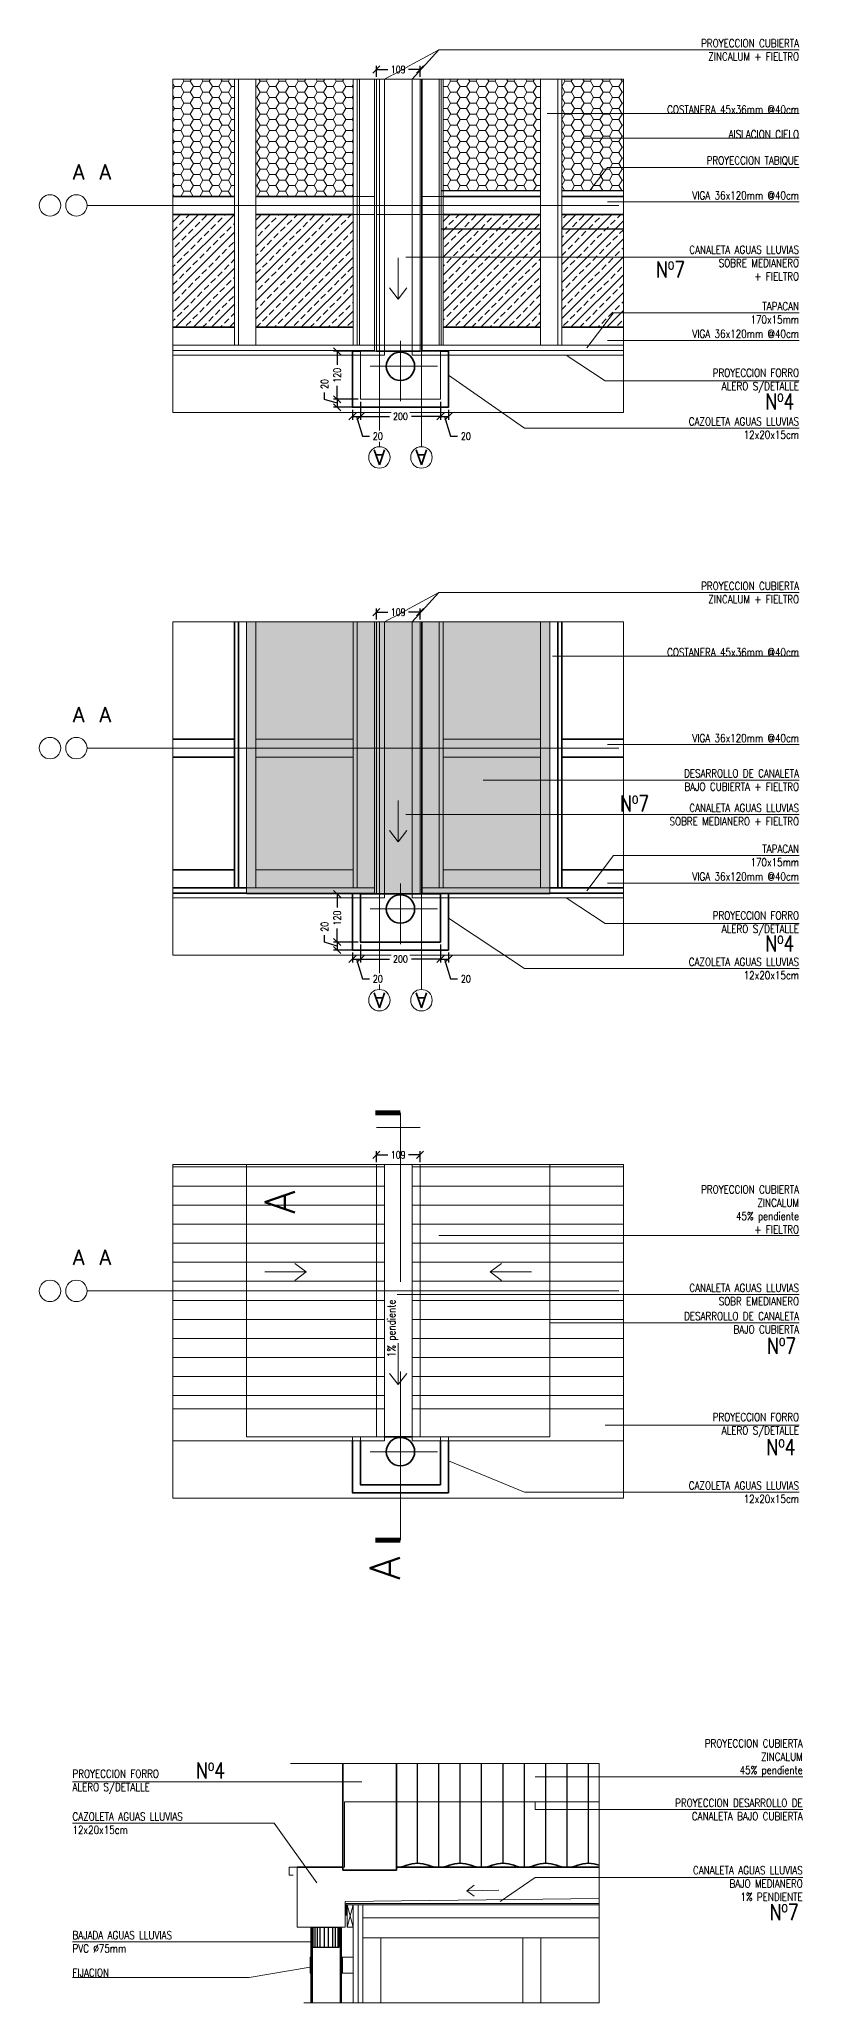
# Model space of a CAD drawing. Header units: metres. Extents: x -2 to 690, y -116 to 73.
# Drawn here: x 505.345 to 507.253, y -4.899 to 0.008 of the extents above; entities that cross this region are included whole.
import ezdxf
from ezdxf.enums import TextEntityAlignment as Align

# ---------------------------------------------------------------- set-up
doc = ezdxf.new("R2010")
doc.units = ezdxf.units.M
doc.header["$LTSCALE"] = 5
doc.header["$MEASUREMENT"] = 0
doc.linetypes.add('HIDDEN', pattern=[0.375, 0.25, -0.125])
doc.layers.get('0').update_dxf_attribs({"color": 30})
doc.layers.get('DEFPOINTS').update_dxf_attribs({"color": 210})
doc.layers.add('_AUX', color=210, linetype='Continuous', lineweight=18, plot=False)
for name, color, linetype, lineweight in [('A-ANNO-DIMS', 3, 'Continuous', 18), ('A-ANNO-SYMB', 3, 'Continuous', 18), ('A-ANNO-TEXT', 3, 'Continuous', 18), ('A-DETL-PATT', 8, 'Continuous', 18), ('A-ELEV-IDEN', 3, 'Continuous', 18), ('A-ELEV-MBE1', 7, 'Continuous', 35), ('A-ELEV-MBE2', 4, 'Continuous', 25), ('A-SECT-MCUT', 7, 'Continuous', 35)]:
    doc.layers.add(name, color=color, linetype=linetype, lineweight=lineweight)
doc.styles.add('E-ROMANS', font='romans.shx', dxfattribs={"width": 0.8})
doc.dimstyles.new('E-0010_TICK_18', dxfattribs={"dimscale": 0.001, "dimtxt": 18, "dimasz": 18, "dimexe": 9, "dimexo": 6, "dimgap": 9, "dimtad": 0, "dimdec": 0, "dimlfac": 1000, "dimzin": 0, "dimdsep": 46, "dimtxsty": 'E-ROMANS', "dimblk": 'OBLIQUE', "dimcen": 9, "dimclrd": 256, "dimclre": 256, "dimclrt": 256, "dimadec": 0, "dimazin": 0, "dimtfac": 1, "dimtdec": 0, "dimtmove": 1, "dimatfit": 3, "dimldrblk": 'OPEN90', "dimfxl": 1, "dimtfill": 1, "dimtolj": 1, "dimtzin": 0, "dimarcsym": 0})

# ---------------------------------------------------------------- blocks, each defined once
blk = doc.blocks.new('_Oblique')
at = {"color": 0, "linetype": 'ByBlock', "lineweight": -2}
blk.add_line((-0.5, -0.5), (0.5, 0.5), dxfattribs=at)
blk = doc.blocks.new('*D992')
at = {"layer": 'A-ANNO-DIMS', "lineweight": -2, "transparency": 16777216}
for p, q in [((506.1871, -0.0853), (506.1871, -0.0581)), ((506.1871, -0.0671), (506.2155, -0.0671)), ((506.2962, -0.0671), (506.2678, -0.0671)), ((506.2962, -0.0853), (506.2962, -0.0581))]:
    blk.add_line(p, q, dxfattribs=at)
at = {"layer": 'DEFPOINTS', "color": 0, "transparency": 16777216}
for p in [(506.1871, -0.0913), (506.2962, -0.0671), (506.2962, -0.0913)]:
    blk.add_point(p, dxfattribs=at)
at = {"layer": 'A-ANNO-DIMS', "lineweight": -2, "transparency": 16777216, "xscale": 0.018, "yscale": 0.018, "zscale": 0.018, "rotation": 180}
blk.add_blockref('_Oblique', (506.1871, -0.0671), dxfattribs=at)
at = {"layer": 'A-ANNO-DIMS', "lineweight": -2, "transparency": 16777216, "xscale": 0.018, "yscale": 0.018, "zscale": 0.018}
blk.add_blockref('_Oblique', (506.2962, -0.0671), dxfattribs=at)
at = {"layer": 'A-ANNO-DIMS', "transparency": 16777216, "insert": (506.2416, -0.0671), "char_height": 0.018, "attachment_point": 5, "style": 'E-ROMANS', "bg_fill": 3, "box_fill_scale": 1.25, "bg_fill_color": 256, "bg_fill_true_color": 13158600, "bg_fill_transparency": 0}
blk.add_mtext('\\A1;109', dxfattribs=at)
blk = doc.blocks.new('_Open90')
at = {"color": 0, "linetype": 'ByBlock', "lineweight": -2}
for p, q in [((0, 0), (-1, 0)), ((-0.5, 0.5), (0, 0)), ((0, 0), (-0.5, -0.5))]:
    blk.add_line(p, q, dxfattribs=at)
blk = doc.blocks.new('*D993')
at = {"layer": 'A-ANNO-DIMS', "lineweight": -2, "transparency": 16777216}
for p, q in [((506.1413, -0.7714), (506.0802, -0.7714)), ((506.0892, -0.7714), (506.0892, -0.8049)), ((506.0892, -0.8914), (506.0892, -0.8579)), ((506.1413, -0.8914), (506.0802, -0.8914))]:
    blk.add_line(p, q, dxfattribs=at)
at = {"layer": 'DEFPOINTS', "color": 0, "transparency": 16777216}
for p in [(506.1473, -0.7714), (506.0892, -0.8914), (506.1473, -0.8914)]:
    blk.add_point(p, dxfattribs=at)
at = {"layer": 'A-ANNO-DIMS', "lineweight": -2, "transparency": 16777216, "xscale": 0.018, "yscale": 0.018, "zscale": 0.018}
for p, rotation in [((506.0892, -0.7714), 90), ((506.0892, -0.8914), 270)]:
    blk.add_blockref('_Oblique', p, dxfattribs=dict(at, rotation=rotation))
at = {"layer": 'A-ANNO-DIMS', "transparency": 16777216, "insert": (506.0892, -0.8314), "char_height": 0.018, "attachment_point": 5, "rotation": 90, "style": 'E-ROMANS', "bg_fill": 3, "box_fill_scale": 1.25, "bg_fill_color": 256, "bg_fill_true_color": 13158600, "bg_fill_transparency": 0}
blk.add_mtext('\\A1;120', dxfattribs=at)
blk = doc.blocks.new('*D994')
at = {"layer": 'A-ANNO-DIMS', "lineweight": -2, "transparency": 16777216}
for p, q in [((506.0577, -0.892), (506.0577, -0.874)), ((506.0892, -0.9014), (506.0577, -0.892)), ((506.1413, -0.8914), (506.0802, -0.8914)), ((506.1413, -0.9114), (506.0802, -0.9114)), ((506.0892, -0.8914), (506.0892, -0.9114))]:
    blk.add_line(p, q, dxfattribs=at)
at = {"layer": 'DEFPOINTS', "color": 0, "transparency": 16777216}
for p in [(506.0892, -0.9114), (506.1473, -0.8914), (506.1473, -0.9114)]:
    blk.add_point(p, dxfattribs=at)
at = {"layer": 'A-ANNO-DIMS', "lineweight": -2, "transparency": 16777216, "xscale": 0.018, "yscale": 0.018, "zscale": 0.018, "rotation": 270}
blk.add_blockref('_Oblique', (506.0892, -0.9114), dxfattribs=at)
at = {"layer": 'A-ANNO-DIMS', "transparency": 16777216, "insert": (506.0577, -0.8533), "char_height": 0.018, "attachment_point": 5, "rotation": 90, "style": 'E-ROMANS', "bg_fill": 3, "box_fill_scale": 1.25, "bg_fill_color": 256, "bg_fill_true_color": 13158600, "bg_fill_transparency": 0}
blk.add_mtext('\\A1;20', dxfattribs=at)
at = {"layer": 'A-ANNO-DIMS', "lineweight": -2, "transparency": 16777216, "xscale": 0.018, "yscale": 0.018, "zscale": 0.018, "rotation": 90}
blk.add_blockref('_Oblique', (506.0892, -0.8914), dxfattribs=at)
blk = doc.blocks.new('*D995')
at = {"layer": 'A-ANNO-DIMS', "lineweight": -2, "transparency": 16777216}
for p, q in [((506.1273, -0.9174), (506.1273, -0.943)), ((506.1473, -0.8974), (506.1473, -0.943)), ((506.1273, -0.934), (506.1473, -0.934)), ((506.1373, -0.934), (506.1521, -0.9835)), ((506.1521, -0.9835), (506.1701, -0.9835))]:
    blk.add_line(p, q, dxfattribs=at)
at = {"layer": 'DEFPOINTS', "color": 0, "transparency": 16777216}
for p in [(506.1273, -0.9114), (506.1473, -0.8914), (506.1473, -0.934)]:
    blk.add_point(p, dxfattribs=at)
at = {"layer": 'A-ANNO-DIMS', "lineweight": -2, "transparency": 16777216, "xscale": 0.018, "yscale": 0.018, "zscale": 0.018, "rotation": 180}
blk.add_blockref('_Oblique', (506.1273, -0.934), dxfattribs=at)
at = {"layer": 'A-ANNO-DIMS', "lineweight": -2, "transparency": 16777216, "xscale": 0.018, "yscale": 0.018, "zscale": 0.018}
blk.add_blockref('_Oblique', (506.1473, -0.934), dxfattribs=at)
at = {"layer": 'A-ANNO-DIMS', "transparency": 16777216, "insert": (506.1908, -0.9835), "char_height": 0.018, "attachment_point": 5, "style": 'E-ROMANS', "bg_fill": 3, "box_fill_scale": 1.25, "bg_fill_color": 256, "bg_fill_true_color": 13158600, "bg_fill_transparency": 0}
blk.add_mtext('\\A1;20', dxfattribs=at)
blk = doc.blocks.new('*D996')
at = {"layer": 'A-ANNO-DIMS', "lineweight": -2, "transparency": 16777216}
for p, q in [((506.1473, -0.8974), (506.1473, -0.943)), ((506.3473, -0.8974), (506.3473, -0.943)), ((506.1473, -0.934), (506.2197, -0.934)), ((506.3473, -0.934), (506.2748, -0.934))]:
    blk.add_line(p, q, dxfattribs=at)
at = {"layer": 'DEFPOINTS', "color": 0, "transparency": 16777216}
for p in [(506.1473, -0.8914), (506.3473, -0.8914), (506.3473, -0.934)]:
    blk.add_point(p, dxfattribs=at)
at = {"layer": 'A-ANNO-DIMS', "lineweight": -2, "transparency": 16777216, "xscale": 0.018, "yscale": 0.018, "zscale": 0.018, "rotation": 180}
blk.add_blockref('_Oblique', (506.1473, -0.934), dxfattribs=at)
at = {"layer": 'A-ANNO-DIMS', "lineweight": -2, "transparency": 16777216, "xscale": 0.018, "yscale": 0.018, "zscale": 0.018}
blk.add_blockref('_Oblique', (506.3473, -0.934), dxfattribs=at)
at = {"layer": 'A-ANNO-DIMS', "transparency": 16777216, "insert": (506.2473, -0.934), "char_height": 0.018, "attachment_point": 5, "style": 'E-ROMANS', "bg_fill": 3, "box_fill_scale": 1.25, "bg_fill_color": 256, "bg_fill_true_color": 13158600, "bg_fill_transparency": 0}
blk.add_mtext('\\A1;200', dxfattribs=at)
blk = doc.blocks.new('*D997')
at = {"layer": 'A-ANNO-DIMS', "lineweight": -2, "transparency": 16777216}
for p, q in [((506.3473, -0.8974), (506.3473, -0.943)), ((506.3673, -0.9174), (506.3673, -0.943)), ((506.3473, -0.934), (506.3673, -0.934)), ((506.3573, -0.934), (506.3721, -0.9835)), ((506.3721, -0.9835), (506.3901, -0.9835))]:
    blk.add_line(p, q, dxfattribs=at)
at = {"layer": 'DEFPOINTS', "color": 0, "transparency": 16777216}
for p in [(506.3473, -0.8914), (506.3673, -0.9114), (506.3673, -0.934)]:
    blk.add_point(p, dxfattribs=at)
at = {"layer": 'A-ANNO-DIMS', "lineweight": -2, "transparency": 16777216, "xscale": 0.018, "yscale": 0.018, "zscale": 0.018, "rotation": 180}
blk.add_blockref('_Oblique', (506.3473, -0.934), dxfattribs=at)
at = {"layer": 'A-ANNO-DIMS', "lineweight": -2, "transparency": 16777216, "xscale": 0.018, "yscale": 0.018, "zscale": 0.018}
blk.add_blockref('_Oblique', (506.3673, -0.934), dxfattribs=at)
at = {"layer": 'A-ANNO-DIMS', "transparency": 16777216, "insert": (506.4108, -0.9835), "char_height": 0.018, "attachment_point": 5, "style": 'E-ROMANS', "bg_fill": 3, "box_fill_scale": 1.25, "bg_fill_color": 256, "bg_fill_true_color": 13158600, "bg_fill_transparency": 0}
blk.add_mtext('\\A1;20', dxfattribs=at)
blk = doc.blocks.new('*D998')
at = {"layer": 'A-ANNO-DIMS', "lineweight": -2, "transparency": 16777216}
for p, q in [((506.1871, -1.4416), (506.1871, -1.4144)), ((506.2962, -1.4416), (506.2962, -1.4144)), ((506.1871, -1.4234), (506.2155, -1.4234)), ((506.2962, -1.4234), (506.2678, -1.4234))]:
    blk.add_line(p, q, dxfattribs=at)
at = {"layer": 'DEFPOINTS', "color": 0, "transparency": 16777216}
for p in [(506.1871, -1.4476), (506.2962, -1.4234), (506.2962, -1.4476)]:
    blk.add_point(p, dxfattribs=at)
at = {"layer": 'A-ANNO-DIMS', "lineweight": -2, "transparency": 16777216, "xscale": 0.018, "yscale": 0.018, "zscale": 0.018, "rotation": 180}
blk.add_blockref('_Oblique', (506.1871, -1.4234), dxfattribs=at)
at = {"layer": 'A-ANNO-DIMS', "lineweight": -2, "transparency": 16777216, "xscale": 0.018, "yscale": 0.018, "zscale": 0.018}
blk.add_blockref('_Oblique', (506.2962, -1.4234), dxfattribs=at)
at = {"layer": 'A-ANNO-DIMS', "transparency": 16777216, "insert": (506.2416, -1.4234), "char_height": 0.018, "attachment_point": 5, "style": 'E-ROMANS', "bg_fill": 3, "box_fill_scale": 1.25, "bg_fill_color": 256, "bg_fill_true_color": 13158600, "bg_fill_transparency": 0}
blk.add_mtext('\\A1;109', dxfattribs=at)
blk = doc.blocks.new('*D999')
at = {"layer": 'A-ANNO-DIMS', "lineweight": -2, "transparency": 16777216}
for p, q in [((506.1413, -2.1277), (506.0802, -2.1277)), ((506.0892, -2.1277), (506.0892, -2.1612)), ((506.1413, -2.2477), (506.0802, -2.2477)), ((506.0892, -2.2477), (506.0892, -2.2142))]:
    blk.add_line(p, q, dxfattribs=at)
at = {"layer": 'DEFPOINTS', "color": 0, "transparency": 16777216}
for p in [(506.1473, -2.1277), (506.0892, -2.2477), (506.1473, -2.2477)]:
    blk.add_point(p, dxfattribs=at)
at = {"layer": 'A-ANNO-DIMS', "lineweight": -2, "transparency": 16777216, "xscale": 0.018, "yscale": 0.018, "zscale": 0.018}
for p, rotation in [((506.0892, -2.1277), 90), ((506.0892, -2.2477), 270)]:
    blk.add_blockref('_Oblique', p, dxfattribs=dict(at, rotation=rotation))
at = {"layer": 'A-ANNO-DIMS', "transparency": 16777216, "insert": (506.0892, -2.1877), "char_height": 0.018, "attachment_point": 5, "rotation": 90, "style": 'E-ROMANS', "bg_fill": 3, "box_fill_scale": 1.25, "bg_fill_color": 256, "bg_fill_true_color": 13158600, "bg_fill_transparency": 0}
blk.add_mtext('\\A1;120', dxfattribs=at)
blk = doc.blocks.new('*D1000')
at = {"layer": 'A-ANNO-DIMS', "lineweight": -2, "transparency": 16777216}
for p, q in [((506.0577, -2.2482), (506.0577, -2.2302)), ((506.0892, -2.2577), (506.0577, -2.2482)), ((506.1413, -2.2477), (506.0802, -2.2477)), ((506.0892, -2.2477), (506.0892, -2.2677)), ((506.1413, -2.2677), (506.0802, -2.2677))]:
    blk.add_line(p, q, dxfattribs=at)
at = {"layer": 'DEFPOINTS', "color": 0, "transparency": 16777216}
for p in [(506.1473, -2.2477), (506.0892, -2.2677), (506.1473, -2.2677)]:
    blk.add_point(p, dxfattribs=at)
at = {"layer": 'A-ANNO-DIMS', "lineweight": -2, "transparency": 16777216, "xscale": 0.018, "yscale": 0.018, "zscale": 0.018, "rotation": 270}
blk.add_blockref('_Oblique', (506.0892, -2.2677), dxfattribs=at)
at = {"layer": 'A-ANNO-DIMS', "transparency": 16777216, "insert": (506.0577, -2.2096), "char_height": 0.018, "attachment_point": 5, "rotation": 90, "style": 'E-ROMANS', "bg_fill": 3, "box_fill_scale": 1.25, "bg_fill_color": 256, "bg_fill_true_color": 13158600, "bg_fill_transparency": 0}
blk.add_mtext('\\A1;20', dxfattribs=at)
at = {"layer": 'A-ANNO-DIMS', "lineweight": -2, "transparency": 16777216, "xscale": 0.018, "yscale": 0.018, "zscale": 0.018, "rotation": 90}
blk.add_blockref('_Oblique', (506.0892, -2.2477), dxfattribs=at)
blk = doc.blocks.new('*D1001')
at = {"layer": 'A-ANNO-DIMS', "lineweight": -2, "transparency": 16777216}
for p, q in [((506.1473, -2.2537), (506.1473, -2.2993)), ((506.1273, -2.2737), (506.1273, -2.2993)), ((506.1273, -2.2903), (506.1473, -2.2903)), ((506.1373, -2.2903), (506.1521, -2.3398)), ((506.1521, -2.3398), (506.1701, -2.3398))]:
    blk.add_line(p, q, dxfattribs=at)
at = {"layer": 'DEFPOINTS', "color": 0, "transparency": 16777216}
for p in [(506.1473, -2.2477), (506.1273, -2.2677), (506.1473, -2.2903)]:
    blk.add_point(p, dxfattribs=at)
at = {"layer": 'A-ANNO-DIMS', "lineweight": -2, "transparency": 16777216, "xscale": 0.018, "yscale": 0.018, "zscale": 0.018, "rotation": 180}
blk.add_blockref('_Oblique', (506.1273, -2.2903), dxfattribs=at)
at = {"layer": 'A-ANNO-DIMS', "lineweight": -2, "transparency": 16777216, "xscale": 0.018, "yscale": 0.018, "zscale": 0.018}
blk.add_blockref('_Oblique', (506.1473, -2.2903), dxfattribs=at)
at = {"layer": 'A-ANNO-DIMS', "transparency": 16777216, "insert": (506.1908, -2.3398), "char_height": 0.018, "attachment_point": 5, "style": 'E-ROMANS', "bg_fill": 3, "box_fill_scale": 1.25, "bg_fill_color": 256, "bg_fill_true_color": 13158600, "bg_fill_transparency": 0}
blk.add_mtext('\\A1;20', dxfattribs=at)
blk = doc.blocks.new('*D1002')
at = {"layer": 'A-ANNO-DIMS', "lineweight": -2, "transparency": 16777216}
for p, q in [((506.1473, -2.2537), (506.1473, -2.2993)), ((506.3473, -2.2537), (506.3473, -2.2993)), ((506.1473, -2.2903), (506.2197, -2.2903)), ((506.3473, -2.2903), (506.2748, -2.2903))]:
    blk.add_line(p, q, dxfattribs=at)
at = {"layer": 'DEFPOINTS', "color": 0, "transparency": 16777216}
for p in [(506.1473, -2.2477), (506.3473, -2.2477), (506.3473, -2.2903)]:
    blk.add_point(p, dxfattribs=at)
at = {"layer": 'A-ANNO-DIMS', "lineweight": -2, "transparency": 16777216, "xscale": 0.018, "yscale": 0.018, "zscale": 0.018, "rotation": 180}
blk.add_blockref('_Oblique', (506.1473, -2.2903), dxfattribs=at)
at = {"layer": 'A-ANNO-DIMS', "lineweight": -2, "transparency": 16777216, "xscale": 0.018, "yscale": 0.018, "zscale": 0.018}
blk.add_blockref('_Oblique', (506.3473, -2.2903), dxfattribs=at)
at = {"layer": 'A-ANNO-DIMS', "transparency": 16777216, "insert": (506.2473, -2.2903), "char_height": 0.018, "attachment_point": 5, "style": 'E-ROMANS', "bg_fill": 3, "box_fill_scale": 1.25, "bg_fill_color": 256, "bg_fill_true_color": 13158600, "bg_fill_transparency": 0}
blk.add_mtext('\\A1;200', dxfattribs=at)
blk = doc.blocks.new('*D1003')
at = {"layer": 'A-ANNO-DIMS', "lineweight": -2, "transparency": 16777216}
for p, q in [((506.3473, -2.2537), (506.3473, -2.2993)), ((506.3473, -2.2903), (506.3673, -2.2903)), ((506.3573, -2.2903), (506.3721, -2.3398)), ((506.3673, -2.2737), (506.3673, -2.2993)), ((506.3721, -2.3398), (506.3901, -2.3398))]:
    blk.add_line(p, q, dxfattribs=at)
at = {"layer": 'DEFPOINTS', "color": 0, "transparency": 16777216}
for p in [(506.3473, -2.2477), (506.3673, -2.2677), (506.3673, -2.2903)]:
    blk.add_point(p, dxfattribs=at)
at = {"layer": 'A-ANNO-DIMS', "lineweight": -2, "transparency": 16777216, "xscale": 0.018, "yscale": 0.018, "zscale": 0.018, "rotation": 180}
blk.add_blockref('_Oblique', (506.3473, -2.2903), dxfattribs=at)
at = {"layer": 'A-ANNO-DIMS', "lineweight": -2, "transparency": 16777216, "xscale": 0.018, "yscale": 0.018, "zscale": 0.018}
blk.add_blockref('_Oblique', (506.3673, -2.2903), dxfattribs=at)
at = {"layer": 'A-ANNO-DIMS', "transparency": 16777216, "insert": (506.4108, -2.3398), "char_height": 0.018, "attachment_point": 5, "style": 'E-ROMANS', "bg_fill": 3, "box_fill_scale": 1.25, "bg_fill_color": 256, "bg_fill_true_color": 13158600, "bg_fill_transparency": 0}
blk.add_mtext('\\A1;20', dxfattribs=at)
blk = doc.blocks.new('*D1004')
at = {"layer": 'A-ANNO-DIMS', "lineweight": -2, "transparency": 16777216}
for p, q in [((506.1871, -2.7979), (506.1871, -2.7706)), ((506.1871, -2.7796), (506.2155, -2.7796)), ((506.2962, -2.7796), (506.2678, -2.7796)), ((506.2962, -2.7979), (506.2962, -2.7706))]:
    blk.add_line(p, q, dxfattribs=at)
at = {"layer": 'DEFPOINTS', "color": 0, "transparency": 16777216}
for p in [(506.2962, -2.7796), (506.1871, -2.8039), (506.2962, -2.8039)]:
    blk.add_point(p, dxfattribs=at)
at = {"layer": 'A-ANNO-DIMS', "lineweight": -2, "transparency": 16777216, "xscale": 0.018, "yscale": 0.018, "zscale": 0.018, "rotation": 180}
blk.add_blockref('_Oblique', (506.1871, -2.7796), dxfattribs=at)
at = {"layer": 'A-ANNO-DIMS', "lineweight": -2, "transparency": 16777216, "xscale": 0.018, "yscale": 0.018, "zscale": 0.018}
blk.add_blockref('_Oblique', (506.2962, -2.7796), dxfattribs=at)
at = {"layer": 'A-ANNO-DIMS', "transparency": 16777216, "insert": (506.2416, -2.7796), "char_height": 0.018, "attachment_point": 5, "style": 'E-ROMANS', "bg_fill": 3, "box_fill_scale": 1.25, "bg_fill_color": 256, "bg_fill_true_color": 13158600, "bg_fill_transparency": 0}
blk.add_mtext('\\A1;109', dxfattribs=at)

msp = doc.modelspace()

# ---------------------------------------------------------------- hatches: boundary and pattern name
at = {"layer": 'A-DETL-PATT'}
h = msp.add_hatch(dxfattribs=at)
h.set_pattern_fill('HONEY', color=256, scale=0.005, style=0)
h.set_pattern_definition([(0, (0, 0), (0.0238125, 0.01374815), [0.015875, -0.03175]), (120, (0, 0), (-0.02381249716, 0.01374815493), [0.015875, -0.03175]), (60, (0, 0), (2.84e-09, 0.02749630493), [-0.03175, 0.015875])])
h.paths.add_polyline_path([(506.1293, -0.0913), (505.8858, -0.0913), (505.8858, -0.3844), (506.1293, -0.3844)])
h.paths.add_polyline_path([(505.8329, -0.0913), (505.6788, -0.0913), (505.6788, -0.3844), (505.8329, -0.3844)])
h.paths.add_polyline_path([(506.5975, -0.0913), (506.354, -0.0913), (506.354, -0.3694), (506.5975, -0.3694)])
h.paths.add_polyline_path([(506.8045, -0.1773), (506.6504, -0.1773), (506.6504, -0.3694), (506.7205, -0.3694), (506.7646, -0.3117), (506.8045, -0.3117)])
h.paths.add_polyline_path([(506.8045, -0.0913), (506.6504, -0.0913), (506.6504, -0.1773), (506.8045, -0.1773)])
h.paths.add_polyline_path([(506.8045, -0.3117), (506.7646, -0.3117), (506.7205, -0.3694), (506.8045, -0.3694)])
h = msp.add_hatch(dxfattribs=at)
h.set_pattern_fill('BRASS', color=256, scale=0.005, angle=45, style=0)
h.set_pattern_definition([(45, (0, 0), (-0.0224506403, 0.0224506403), []), (45, (-0.011225, 0.011225), (-0.0224506403, 0.0224506403), [0.015875, -0.0079375])])
h.paths.add_polyline_path([(505.8329, -0.4294), (505.6788, -0.4294), (505.6788, -0.7114), (505.8329, -0.7114)])
h.paths.add_polyline_path([(506.1293, -0.4294), (505.8858, -0.4294), (505.8858, -0.7114), (506.1293, -0.7114)])
h.paths.add_polyline_path([(506.5975, -0.4654), (506.354, -0.4654), (506.354, -0.5361), (506.5975, -0.5361)])
h.paths.add_polyline_path([(506.5975, -0.5361), (506.354, -0.5361), (506.354, -0.7114), (506.5975, -0.7114)])
h.paths.add_polyline_path([(506.8045, -0.4294), (506.6504, -0.4294), (506.6504, -0.4654), (506.8045, -0.4654)])
h.paths.add_polyline_path([(506.5975, -0.4294), (506.354, -0.4294), (506.354, -0.4654), (506.5975, -0.4654)])
h.paths.add_polyline_path([(506.8045, -0.4654), (506.6504, -0.4654), (506.6504, -0.5361), (506.8045, -0.5361)])
h.paths.add_polyline_path([(506.8045, -0.5361), (506.6504, -0.5361), (506.6504, -0.7114), (506.7524, -0.7114), (506.7797, -0.6755), (506.8045, -0.6755)])
h.paths.add_polyline_path([(506.8045, -0.6755), (506.7797, -0.6755), (506.7524, -0.7114), (506.8045, -0.7114)])
h = msp.add_hatch(color=256, dxfattribs=at)
h.paths.add_polyline_path([(506.6206, -1.4476), (506.2962, -1.4476), (506.2962, -1.8923), (506.6206, -1.8923)])
h.paths.add_polyline_path([(506.6206, -1.8923), (506.2962, -1.8923), (506.2962, -2.1277), (506.3473, -2.1277), (506.6206, -2.1277)])
h.paths.add_polyline_path([(506.1871, -1.4476), (505.8627, -1.4476), (505.8627, -2.1277), (506.1473, -2.1277), (506.1871, -2.1277)])
msp.add_hatch(color=256, dxfattribs=at).paths.add_polyline_path([(506.2962, -1.4476), (506.1871, -1.4476), (506.1871, -2.1277), (506.2962, -2.1277)])
h = msp.add_hatch(dxfattribs=at)
h.set_pattern_fill('LINE', color=256, scale=0.015, style=0)
h.set_pattern_definition([(0, (0, 0), (0, 0.047625), [])])
h.paths.add_polyline_path([(506.2071, -2.8039), (505.6788, -2.8039), (505.6788, -3.414), (506.2071, -3.414)])

# ---------------------------------------------------------------- linework, layer by layer
at = {"layer": '_AUX'}
for points in [[(505.6788, -0.0913), (506.8045, -0.0913), (506.8045, -0.9247), (505.6788, -0.9247)], [(505.6788, -1.4476), (506.8045, -1.4476), (506.8045, -2.2809), (505.6788, -2.2809)], [(505.6788, -2.8039), (506.8045, -2.8039), (506.8045, -3.6372), (505.6788, -3.6372)]]:
    msp.add_lwpolyline(points, close=True, dxfattribs=at)
for points in [[(506.2473, -0.7452), (506.2473, -0.8964)], [(506.3399, -0.8089), (506.1714, -0.8089)], [(506.2473, -2.1015), (506.2473, -2.2527)], [(506.3399, -2.1652), (506.1714, -2.1652)], [(506.1871, -2.7116), (506.2962, -2.7116)], [(506.2473, -3.4578), (506.2473, -3.609)], [(506.3399, -3.5215), (506.1714, -3.5215)]]:
    msp.add_lwpolyline(points, dxfattribs=at)
at = {"layer": 'A-ANNO-DIMS'}
for points in [[(506.1871, -0.4294), (506.2962, -0.4294)], [(506.1293, -4.785), (506.0993, -4.785)], [(506.1293, -4.825), (506.0993, -4.825)]]:
    msp.add_lwpolyline(points, dxfattribs=at)
at = {"layer": 'A-ANNO-SYMB'}
for p, q in [((505.8329, -0.0913), (505.8329, -0.7564)), ((505.8429, -0.0913), (505.8429, -0.7564)), ((505.8858, -0.0913), (505.8858, -0.7564)), ((506.1293, -0.0913), (506.1293, -0.7564)), ((506.1393, -0.0913), (506.1393, -0.7564)), ((506.1821, -0.0913), (506.1821, -0.7564)), ((506.3012, -0.0913), (506.3012, -0.7564)), ((506.344, -0.0913), (506.344, -0.7564)), ((506.354, -0.0913), (506.354, -0.7564)), ((506.5975, -0.0913), (506.5975, -0.7564)), ((506.6404, -0.0913), (506.6404, -0.7564)), ((506.6504, -0.0913), (506.6504, -0.7564)), ((505.8627, -2.1277), (505.8627, -1.4476)), ((506.6206, -2.1277), (506.6206, -1.4476)), ((506.6206, -2.1277), (506.6206, -1.4476)), ((506.6206, -2.1277), (506.3473, -2.1277)), ((506.2071, -3.494), (506.2071, -2.8039)), ((506.2762, -3.494), (506.2762, -2.8039)), ((506.2473, -3.3208), (506.2473, -3.7429)), ((506.1093, -4.6455), (506.744, -4.6384)), ((506.1533, -4.6537), (506.744, -4.6537)), ((506.1533, -4.6867), (506.744, -4.6867)), ((506.1533, -4.7367), (506.744, -4.7367))]:
    msp.add_line(p, q, dxfattribs=at)
at = {"layer": 'A-ANNO-SYMB', "ltscale": 10}
for p, q in [((506.1947, -1.01), (506.1947, -0.0913)), ((506.2998, -0.0913), (506.2998, -1.01)), ((506.7928, -0.4069), (505.4642, -0.4069)), ((506.1947, -2.3663), (506.1947, -1.4476)), ((506.2998, -1.4476), (506.2998, -2.3663)), ((506.7928, -1.7632), (505.4642, -1.7632)), ((506.7928, -3.1195), (505.4642, -3.1195))]:
    msp.add_line(p, q, dxfattribs=at)
at = {"layer": 'A-ANNO-SYMB', "linetype": 'HIDDEN', "ltscale": 10}
for p, q in [((506.2416, -0.5379), (506.2416, -0.641)), ((506.2416, -0.641), (506.2203, -0.6131)), ((506.2416, -0.641), (506.263, -0.6131)), ((506.2416, -1.8942), (506.2416, -1.9973)), ((506.2416, -1.9973), (506.2203, -1.9694)), ((506.2416, -1.9973), (506.263, -1.9694)), ((505.9084, -3.0721), (506.0114, -3.0721)), ((506.0114, -3.0721), (505.9835, -3.0508)), ((506.0114, -3.0721), (505.9835, -3.0934)), ((506.4719, -3.0721), (506.4998, -3.0508)), ((506.5749, -3.0721), (506.4719, -3.0721)), ((506.4719, -3.0721), (506.4998, -3.0934)), ((506.2416, -3.2505), (506.2416, -3.3536)), ((506.2416, -3.3536), (506.2203, -3.3257)), ((506.2416, -3.3536), (506.263, -3.3257))]:
    msp.add_line(p, q, dxfattribs=at)
at = {"layer": 'A-ANNO-SYMB'}
for points in [[(506.1871, -0.0913), (506.1871, -0.7714)], [(506.2962, -0.0913), (506.2962, -0.7714)], [(505.6788, -0.7564), (506.1821, -0.7564)], [(505.6788, -0.7694), (506.1821, -0.7694)], [(506.1871, -0.7714), (506.1473, -0.7714), (506.1473, -0.8914), (506.3473, -0.8914), (506.3473, -0.7714), (506.2962, -0.7714)], [(506.1821, -0.7564), (506.1821, -0.7694)], [(506.3012, -0.7564), (506.8045, -0.7564)], [(506.3012, -0.7564), (506.3012, -0.7694)], [(506.3012, -0.7694), (506.8045, -0.7694)], [(506.1871, -1.4476), (506.1871, -2.1277)], [(506.2962, -1.4476), (506.2962, -2.1277)], [(506.1473, -2.1277), (505.8627, -2.1277)], [(505.6788, -3.414), (506.2071, -3.414)], [(506.8045, -3.414), (506.2762, -3.414)], [(505.6788, -3.494), (506.2071, -3.494)], [(506.8045, -3.494), (506.2762, -3.494)], [(506.0293, -4.7101), (505.9893, -4.7101), (505.9893, -4.5601), (505.9693, -4.5601), (505.9693, -4.5801), (505.9793, -4.5801)], [(506.1093, -4.6455), (506.1093, -4.7101), (506.0943, -4.7101)], [(506.1293, -4.6537), (506.1143, -4.7101)], [(506.1293, -4.7101), (506.1143, -4.6537)], [(506.1413, -4.6537), (506.1293, -4.6537), (506.1293, -4.8986)], [(506.1533, -4.6537), (506.1413, -4.6537), (506.1413, -4.8986)], [(506.1533, -4.8986), (506.1533, -4.6537)], [(506.0293, -4.7101), (506.0293, -4.7601)], [(506.0943, -4.7101), (506.0943, -4.7601)], [(506.1983, -4.8986), (506.1983, -4.7367)], [(506.5533, -4.8986), (506.5533, -4.7367)], [(506.5983, -4.8986), (506.5983, -4.7367)]]:
    msp.add_lwpolyline(points, dxfattribs=at)
at = {"layer": 'A-ANNO-SYMB', "const_width": 0.0125}
for points in [[(506.2473, -2.6747), (506.1848, -2.6747)], [(506.2473, -3.7429), (506.1848, -3.7429)]]:
    msp.add_lwpolyline(points, dxfattribs=at)
at = {"layer": 'A-ANNO-SYMB'}
for points in [[(506.1293, -4.6537), (506.1143, -4.6537), (506.1143, -4.7101), (506.1293, -4.7101)], [(506.0213, -4.785), (506.0243, -4.785), (506.0243, -4.825), (506.0213, -4.825)], [(506.0993, -4.785), (506.1023, -4.785), (506.1023, -4.825), (506.0993, -4.825)]]:
    msp.add_lwpolyline(points, close=True, dxfattribs=at)
for centre in [(505.3714, -0.4069), (505.4374, -0.4069), (505.3714, -1.7632), (505.4374, -1.7632), (505.3714, -3.1195), (505.4374, -3.1195)]:
    msp.add_circle(centre, 0.0268, dxfattribs=at)
at = {"layer": 'A-ANNO-TEXT'}
for points in [[(507.2436, -0.0183), (506.9256, -0.0183), (506.343, -0.0183)], [(507.2436, -0.1773), (506.9256, -0.1773), (506.6136, -0.1773)], [(507.2436, -0.2389), (506.9256, -0.2389), (506.7017, -0.2389)], [(506.7646, -0.3117), (506.7205, -0.3694)], [(507.2436, -0.3117), (506.7646, -0.3117)], [(507.2436, -0.3982), (506.7646, -0.3982)], [(507.2436, -0.5361), (506.2604, -0.5361)], [(506.7132, -0.7631), (506.7797, -0.6755)], [(507.2436, -0.6755), (506.7797, -0.6755)], [(506.7593, -0.8452), (506.6613, -0.7814)], [(507.2436, -0.7441), (506.7646, -0.7441)], [(507.2436, -0.8452), (506.7593, -0.8452)], [(507.2436, -0.9634), (506.5577, -0.9634)], [(507.2436, -1.3746), (506.9256, -1.3746), (506.343, -1.3746)], [(507.2436, -1.5336), (506.9256, -1.5336), (506.6272, -1.5336)], [(507.2436, -1.7545), (506.7646, -1.7545)], [(507.2436, -1.8429), (506.4538, -1.8429)], [(507.2436, -1.9294), (506.2604, -1.9294)], [(506.7132, -2.1194), (506.7797, -2.0318)], [(507.2436, -2.0318), (506.7797, -2.0318)], [(507.2436, -2.1004), (506.7646, -2.1004)], [(506.7593, -2.2015), (506.6613, -2.1377)], [(507.2436, -2.2015), (506.7593, -2.2015)], [(507.2436, -2.3142), (506.5577, -2.3142)], [(507.2436, -2.981), (506.9256, -2.981), (506.343, -2.981)], [(507.2436, -3.1288), (506.239, -3.1288)], [(507.2436, -3.1992), (506.6206, -3.1992)], [(507.2436, -3.4549), (506.7593, -3.4549)], [(506.3673, -3.544), (506.5577, -3.6227)], [(507.2436, -3.6227), (506.5577, -3.6227)], [(505.4276, -4.3463), (506.1511, -4.3463)], [(507.2527, -4.3337), (506.9348, -4.3337), (506.5837, -4.3337)], [(506.5837, -4.4159), (506.5837, -4.3961)], [(507.2527, -4.4159), (506.9348, -4.4159), (506.5837, -4.4159)], [(505.4276, -4.4501), (505.9319, -4.4501)], [(506.038, -4.5991), (505.9319, -4.4501)], [(506.5837, -4.5855), (506.4967, -4.6455)], [(507.2527, -4.5855), (506.9348, -4.5855), (506.5837, -4.5855)], [(505.4276, -4.7464), (505.7455, -4.7464), (506.0243, -4.7464)], [(505.4276, -4.8355), (505.7455, -4.8355), (505.8689, -4.8355)], [(505.8689, -4.8355), (506.0213, -4.81)]]:
    msp.add_lwpolyline(points, dxfattribs=at)
at = {"layer": 'A-ELEV-IDEN', "ltscale": 10}
for p, q in [((506.2071, -0.7814), (506.2071, -0.0913)), ((506.2762, -0.7814), (506.2762, -0.0913)), ((506.1293, -0.3844), (506.1821, -0.3844)), ((506.354, -0.3844), (506.3012, -0.3844)), ((506.1293, -0.4294), (506.1821, -0.4294)), ((506.354, -0.4294), (506.3012, -0.4294)), ((505.8858, -1.4476), (505.8858, -2.1127)), ((506.1293, -1.4476), (506.1293, -2.1127)), ((506.1393, -1.4476), (506.1393, -2.1127)), ((506.1821, -1.4476), (506.1821, -2.1127)), ((506.2071, -2.1377), (506.2071, -1.4476)), ((506.2762, -2.1377), (506.2762, -1.4476)), ((506.344, -1.4476), (506.344, -2.1127)), ((506.354, -1.4476), (506.354, -2.1127)), ((506.5975, -1.4476), (506.5975, -2.1127)), ((505.8627, -3.484), (505.8627, -2.8039)), ((506.6206, -3.484), (506.6206, -2.8039)), ((506.2762, -3.484), (506.3473, -3.484)), ((506.3473, -3.484), (506.3473, -3.494)), ((506.3673, -3.484), (506.3673, -3.494)), ((506.1116, -4.6505), (506.744, -4.6505)), ((506.1116, -4.6505), (506.1116, -4.6805)), ((506.744, -4.8986), (506.0059, -4.8986))]:
    msp.add_line(p, q, dxfattribs=at)
for points in [[(506.1452, -0.0913), (506.1452, -0.7564), (506.3493, -0.7564), (506.3493, -0.0913)], [(505.6788, -0.7814), (506.2071, -0.7814)], [(506.2762, -0.7814), (506.8045, -0.7814)], [(506.1293, -1.7407), (505.8858, -1.7407)], [(506.354, -1.7407), (506.5975, -1.7407)], [(506.1293, -1.7857), (505.8858, -1.7857)], [(506.354, -1.7857), (506.5975, -1.7857)], [(506.1293, -2.0677), (505.8858, -2.0677)], [(506.354, -2.0677), (506.5975, -2.0677)], [(505.6788, -2.1377), (506.2071, -2.1377)], [(505.8627, -2.1127), (506.1821, -2.1127)], [(505.8627, -2.1257), (506.1821, -2.1257)], [(506.1821, -2.1127), (506.1821, -2.1257)], [(506.8045, -2.1377), (506.2762, -2.1377)], [(506.6206, -2.1127), (506.3012, -2.1127)], [(506.3012, -2.1127), (506.3012, -2.1257)], [(506.6206, -2.1257), (506.3012, -2.1257)], [(506.1871, -2.8039), (506.1871, -3.484)], [(506.1473, -3.484), (505.8627, -3.484)], [(506.1273, -3.484), (506.1273, -3.484), (506.1273, -3.494)], [(506.2071, -3.484), (506.1473, -3.484), (506.1473, -3.494)], [(506.3473, -3.484), (506.6206, -3.484)], [(505.9726, -4.3009), (506.744, -4.3009)], [(506.744, -4.8986), (506.744, -4.3009)], [(506.1029, -4.5601), (506.1072, -4.5601), (506.1072, -4.3961), (506.744, -4.3961)], [(506.4129, -4.6186), (506.4315, -4.6047)], [(506.4929, -4.6176), (506.4129, -4.6186)], [(506.4129, -4.6186), (506.4318, -4.6321)]]:
    msp.add_lwpolyline(points, dxfattribs=at)
at = {"layer": 'A-ELEV-MBE1'}
msp.add_line((506.744, -4.5601), (506.2376, -4.5601), dxfattribs=at)
for points in [[(506.1029, -4.567), (506.1029, -4.3009)], [(506.2376, -4.567), (506.2376, -4.3009)], [(505.9893, -4.5601), (506.1029, -4.5601)], [(506.744, -4.5601), (506.2376, -4.5601)], [(506.2376, -4.567), (506.2029, -4.567), (506.1029, -4.567)], [(506.0243, -4.7101), (506.0243, -4.8986)], [(506.0263, -4.7101), (506.0263, -4.8986)], [(506.0973, -4.7101), (506.0973, -4.8986)], [(506.0993, -4.7101), (506.0993, -4.8986)]]:
    msp.add_lwpolyline(points, dxfattribs=at)
for centre, start, end in [((506.2365, -4.487), 270.8595, 291.4187), ((506.2899, -4.6232), 68.5813, 111.4187), ((506.3433, -4.487), 248.5813, 291.4187), ((506.3967, -4.6232), 68.5813, 111.4187), ((506.4502, -4.487), 248.5813, 291.4187), ((506.5036, -4.6232), 68.5813, 111.4187), ((506.557, -4.487), 248.5813, 291.4187), ((506.6104, -4.6232), 68.5813, 111.4187), ((506.6639, -4.487), 248.5813, 291.4187), ((506.7173, -4.6232), 68.5813, 111.4187)]:
    msp.add_arc(centre, 0.0731, start, end, dxfattribs=at)
at = {"layer": 'A-ELEV-MBE2'}
for p, q in [((506.2899, -4.55), (506.2899, -4.3009)), ((506.3433, -4.5601), (506.3433, -4.3009)), ((506.3967, -4.55), (506.3967, -4.3009)), ((506.4502, -4.5601), (506.4502, -4.3009)), ((506.5036, -4.55), (506.5036, -4.3009)), ((506.557, -4.5601), (506.557, -4.3009)), ((506.6104, -4.55), (506.6104, -4.3009)), ((506.6639, -4.5601), (506.6639, -4.3009)), ((506.7173, -4.55), (506.7173, -4.3009))]:
    msp.add_line(p, q, dxfattribs=at)
for points in [[(506.3493, -0.3694), (506.5975, -0.3694)], [(506.6504, -0.3694), (506.8045, -0.3694)], [(506.3493, -0.4654), (506.5975, -0.4654)], [(506.6504, -0.4654), (506.8045, -0.4654)], [(506.0293, -4.7101), (506.0943, -4.7101)], [(506.0331, -4.7101), (506.0331, -4.7601)], [(506.0391, -4.7101), (506.0391, -4.7601)], [(506.0462, -4.7101), (506.0462, -4.7601)], [(506.0565, -4.7101), (506.0565, -4.7601)], [(506.067, -4.7101), (506.067, -4.7601)], [(506.0773, -4.7101), (506.0773, -4.7601)], [(506.0844, -4.7101), (506.0844, -4.7601)], [(506.0904, -4.7101), (506.0904, -4.7601)], [(506.0293, -4.7601), (506.0943, -4.7601)]]:
    msp.add_lwpolyline(points, dxfattribs=at)
at = {"layer": 'A-SECT-MCUT'}
for p, q in [((506.2962, -0.7714), (506.1871, -0.7714)), ((506.3673, -0.7714), (506.3473, -0.7714)), ((505.8329, -1.4476), (505.8329, -2.1127)), ((505.8429, -1.4476), (505.8429, -2.1127)), ((506.6404, -1.4476), (506.6404, -2.1127)), ((506.6504, -1.4476), (506.6504, -2.1127)), ((506.2962, -2.1277), (506.1871, -2.1277)), ((506.2762, -3.484), (506.2071, -3.484))]:
    msp.add_line(p, q, dxfattribs=at)
for points in [[(505.8329, -0.3844), (505.6788, -0.3844)], [(506.1293, -0.3844), (505.8858, -0.3844)], [(506.354, -0.3844), (506.5975, -0.3844)], [(506.6504, -0.3844), (506.8045, -0.3844)], [(505.8329, -0.4294), (505.6788, -0.4294)], [(506.1293, -0.4294), (505.8858, -0.4294)], [(506.354, -0.4294), (506.5975, -0.4294)], [(506.6504, -0.4294), (506.8045, -0.4294)], [(505.8329, -0.7114), (505.6788, -0.7114)], [(506.1293, -0.7114), (505.8858, -0.7114)], [(506.354, -0.7114), (506.5975, -0.7114)], [(506.6504, -0.7114), (506.8045, -0.7114)], [(506.1273, -0.7714), (506.1273, -0.7714), (506.1273, -0.9114), (506.3673, -0.9114), (506.3673, -0.7714), (506.3673, -0.7714)], [(506.1473, -0.7714), (506.1273, -0.7714)], [(505.8329, -1.7407), (505.6788, -1.7407)], [(506.6504, -1.7407), (506.8045, -1.7407)], [(505.8329, -1.7857), (505.6788, -1.7857)], [(506.6504, -1.7857), (506.8045, -1.7857)], [(505.8329, -2.0677), (505.6788, -2.0677)], [(506.6504, -2.0677), (506.8045, -2.0677)], [(505.6788, -2.1127), (505.8627, -2.1127)], [(505.6788, -2.1257), (505.8627, -2.1257)], [(506.1273, -2.1277), (506.1273, -2.1277), (506.1273, -2.2677), (506.3673, -2.2677), (506.3673, -2.1277), (506.3673, -2.1277)], [(506.1871, -2.1277), (506.1473, -2.1277), (506.1473, -2.2477), (506.3473, -2.2477), (506.3473, -2.1277), (506.2962, -2.1277)], [(506.8045, -2.1127), (506.6206, -2.1127)], [(506.8045, -2.1257), (506.6206, -2.1257)], [(506.1273, -3.494), (506.1273, -3.624), (506.2473, -3.624)], [(506.1473, -3.494), (506.1473, -3.604), (506.2473, -3.604)], [(506.3473, -3.494), (506.3473, -3.604), (506.2473, -3.604)], [(506.3673, -3.494), (506.3673, -3.624), (506.2473, -3.624)]]:
    msp.add_lwpolyline(points, dxfattribs=at)
for centre in [(506.2473, -0.8089), (506.2473, -2.1652), (506.2473, -3.5215)]:
    msp.add_circle(centre, 0.0355, dxfattribs=at)

# ---------------------------------------------------------------- texts
at = {"layer": 'A-ANNO-TEXT', "style": 'E-ROMANS'}
for s, insert, char_height, attachment_point in [('\\A1;PROYECCION CUBIERTA\\PZINCALUM + FIELTRO', (507.2436, -0.0183), 0.02, 6), ('\\A1;COSTANERA 45x36mm @40cm', (507.2436, -0.1773), 0.02, 9), ('\\A1;AISLACION CIELO', (507.2436, -0.2389), 0.02, 9), ('PROYECCION TABIQUE', (507.2436, -0.2953), 0.02, 6), ('VIGA 36x120mm @40cm', (507.2436, -0.3818), 0.02, 6), ('\\A1;CANALETA AGUAS LLUVIAS\\PSOBRE MEDIANERO\\P+ FIELTRO', (507.2436, -0.5508), 0.02, 6), ('Nº7', (506.9222, -0.5468), 0.04, 2), ('\\A1;TAPACAN\\P170x15mm', (507.2436, -0.6755), 0.02, 6), ('VIGA 36x120mm @40cm', (507.2436, -0.7277), 0.02, 6), ('PROYECCION FORRO \\PALERO S/DETALLE', (507.2436, -0.8452), 0.02, 6), ('Nº4', (507.1955, -0.877), 0.04, 2), ('\\A1;CAZOLETA AGUAS LLUVIAS\\P12x20x15cm', (507.2436, -0.9634), 0.02, 6), ('\\A1;PROYECCION CUBIERTA\\PZINCALUM + FIELTRO', (507.2436, -1.3746), 0.02, 6), ('\\A1;COSTANERA 45x36mm @40cm', (507.2436, -1.5336), 0.02, 9), ('VIGA 36x120mm @40cm', (507.2436, -1.7381), 0.02, 6), ('\\A1;DESARROLLO DE CANALETA \\PBAJO CUBIERTA + FIELTRO', (507.2436, -1.8429), 0.02, 6), ('Nº7', (506.8325, -1.8817), 0.04, 2), ('\\A1;CANALETA AGUAS LLUVIAS\\PSOBRE MEDIANERO + FIELTRO', (507.2436, -1.9294), 0.02, 6), ('\\A1;TAPACAN\\P170x15mm', (507.2436, -2.0318), 0.02, 6), ('VIGA 36x120mm @40cm', (507.2436, -2.084), 0.02, 6), ('PROYECCION FORRO \\PALERO S/DETALLE', (507.2436, -2.2015), 0.02, 6), ('Nº4', (507.1955, -2.2316), 0.04, 2), ('\\A1;CAZOLETA AGUAS LLUVIAS\\P12x20x15cm', (507.2436, -2.3142), 0.02, 6), ('\\A1;PROYECCION CUBIERTA\\PZINCALUM\\P45% pendiente\\P+ FIELTRO', (507.2436, -2.9761), 0.02, 9), ('\\A1;CANALETA AGUAS LLUVIAS\\PSOBR EMEDIANERO', (507.2436, -3.1288), 0.02, 6), ('\\A1;DESARROLLO DE CANALETA \\PBAJO CUBIERTA', (507.2436, -3.1992), 0.02, 6), ('Nº7', (507.2, -3.2368), 0.04, 2), ('PROYECCION FORRO \\PALERO S/DETALLE', (507.2436, -3.4549), 0.02, 6), ('Nº4', (507.1985, -3.4903), 0.04, 2), ('\\A1;CAZOLETA AGUAS LLUVIAS\\P12x20x15cm', (507.2436, -3.6227), 0.02, 6), ('\\A1;PROYECCION CUBIERTA\\PZINCALUM\\P45% pendiente', (507.2527, -4.3337), 0.02, 9), ('PROYECCION FORRO \\PALERO S/DETALLE', (505.4276, -4.3463), 0.02, 4), ('Nº4', (505.7727, -4.2985), 0.04, 2), ('\\A1;PROYECCION DESARROLLO DE\\PCANALETA BAJO CUBIERTA', (507.2527, -4.4159), 0.02, 6), ('\\A1;CAZOLETA AGUAS LLUVIAS\\P12x20x15cm', (505.4276, -4.4501), 0.02, 4), ('\\A1;CANALETA AGUAS LLUVIAS\\PBAJO MEDIANERO\\P1% PENDIENTE', (507.2527, -4.6008), 0.02, 6), ('Nº7', (507.2061, -4.652), 0.04, 2), ('BAJADA AGUAS LLUVIAS\\PPVC %%C75mm', (505.4276, -4.7464), 0.02, 4), ('FIJACION', (505.4276, -4.8335), 0.02, 7)]:
    msp.add_mtext(s, dxfattribs=dict(at, insert=insert, char_height=char_height, attachment_point=attachment_point))
at = {"layer": 'A-ANNO-TEXT', "insert": (506.2412, -3.1413), "char_height": 0.02, "attachment_point": 9, "rotation": 90, "style": 'E-ROMANS'}
msp.add_mtext('\\A1;1% pendiente', dxfattribs=at)
at = {"layer": 'A-ANNO-TEXT', "style": 'E-ROMANS'}
for p in [(505.4434, -0.3236), (505.5094, -0.3236), (505.4434, -1.6799), (505.5094, -1.6799), (505.4434, -3.0361), (505.5094, -3.0361)]:
    msp.add_attdef('A', text='0.00', height=0.0375, dxfattribs=at).set_placement(p, align=Align.MIDDLE_CENTER)
for p in [(506.2998, -1.0368), (506.2998, -2.3931)]:
    msp.add_attdef('A', text='0.00', height=0.0375, rotation=180, dxfattribs=at).set_placement(p, align=Align.MIDDLE_CENTER)
for p in [(505.946, -2.9265), (506.2084, -3.8417)]:
    msp.add_attdef('A', text='CORTE', height=0.07495, rotation=90, dxfattribs=at).set_placement(p, align=Align.MIDDLE_LEFT)

# ---------------------------------------------------------------- next in the draw order: dimensions: what is measured, and where the dimension line sits
at = {"layer": 'A-ANNO-DIMS'}
for base, p1, p2, picture, middle in [((506.2962, -0.0671), (506.1871, -0.0913), (506.2962, -0.0913), '*D992', (506.2416, -0.0671)), ((506.2962, -1.4234), (506.1871, -1.4476), (506.2962, -1.4476), '*D998', (506.2416, -1.4234)), ((506.2962, -2.7796), (506.1871, -2.8039), (506.2962, -2.8039), '*D1004', (506.2416, -2.7796))]:
    dim = msp.add_linear_dim(base=base, p1=p1, p2=p2, dimstyle='E-0010_TICK_18', dxfattribs=at)
    dim.commit()
    dim.dimension.update_dxf_attribs({"geometry": picture, "text_midpoint": middle})
for base, p1, p2, picture, middle in [((506.0892, -0.8914), (506.1473, -0.7714), (506.1473, -0.8914), '*D993', (506.0892, -0.8314)), ((506.0892, -2.2477), (506.1473, -2.1277), (506.1473, -2.2477), '*D999', (506.0892, -2.1877))]:
    dim = msp.add_linear_dim(base=base, p1=p1, p2=p2, angle=90, dimstyle='E-0010_TICK_18', dxfattribs=at)
    dim.commit()
    dim.dimension.update_dxf_attribs({"geometry": picture, "text_midpoint": middle})

# ---------------------------------------------------------------- next in the draw order: hatches: boundary and pattern name
at = {"layer": 'A-DETL-PATT'}
h = msp.add_hatch(dxfattribs=at)
h.set_pattern_fill('LINE', color=256, scale=0.015, style=0)
h.set_pattern_definition([(180, (1012.4833, 0), (0, 0.047625), [])])
h.paths.add_polyline_path([(506.2762, -2.8039), (506.8045, -2.8039), (506.8045, -3.414), (506.2762, -3.414)])

# ---------------------------------------------------------------- next in the draw order: linework, layer by layer
at = {"layer": 'A-ANNO-SYMB'}
msp.add_line((506.2473, -3.0967), (506.2473, -2.6747), dxfattribs=at)
at = {"layer": 'A-ANNO-TEXT'}
for points in [[(506.2071, -0.0913), (506.343, -0.0183)], [(506.2762, -0.0913), (506.343, -0.0183)], [(506.2071, -1.4476), (506.343, -1.3746)], [(506.2762, -1.4476), (506.343, -1.3746)]]:
    msp.add_lwpolyline(points, dxfattribs=at)
at = {"layer": 'A-ELEV-IDEN', "ltscale": 10}
msp.add_line((506.3012, -1.4476), (506.3012, -2.1127), dxfattribs=at)
msp.add_lwpolyline([(506.2962, -2.8039), (506.2962, -3.484)], dxfattribs=at)

# ---------------------------------------------------------------- next in the draw order: dimensions: what is measured, and where the dimension line sits
at = {"layer": 'A-ANNO-DIMS'}
for base, p1, p2, picture, middle in [((506.0892, -0.9114), (506.1473, -0.8914), (506.1473, -0.9114), '*D994', (506.0577, -0.865)), ((506.0892, -2.2677), (506.1473, -2.2477), (506.1473, -2.2677), '*D1000', (506.0577, -2.2212))]:
    dim = msp.add_linear_dim(base=base, p1=p1, p2=p2, angle=90, dimstyle='E-0010_TICK_18', dxfattribs=at)
    dim.commit()
    dim.dimension.update_dxf_attribs({"geometry": picture, "text_midpoint": middle})

# ---------------------------------------------------------------- next in the draw order: dimensions: what is measured, and where the dimension line sits
for base, p1, p2, picture, middle in [((506.1473, -0.934), (506.1273, -0.9114), (506.1473, -0.8914), '*D995', (506.1791, -0.9835)), ((506.1473, -2.2903), (506.1273, -2.2677), (506.1473, -2.2477), '*D1001', (506.1791, -2.3398))]:
    dim = msp.add_linear_dim(base=base, p1=p1, p2=p2, dimstyle='E-0010_TICK_18', dxfattribs=at)
    dim.commit()
    dim.dimension.update_dxf_attribs({"geometry": picture, "text_midpoint": middle})

# ---------------------------------------------------------------- next in the draw order: linework, layer by layer
at = {"layer": 'A-ANNO-SYMB'}
for centre in [(506.1947, -1.0368), (506.1947, -2.3931)]:
    msp.add_circle(centre, 0.0268, dxfattribs=at)

# ---------------------------------------------------------------- next in the draw order: texts
at = {"layer": 'A-ANNO-TEXT', "style": 'E-ROMANS'}
for p in [(506.1947, -1.0368), (506.1947, -2.3931)]:
    msp.add_attdef('A', text='0.00', height=0.0375, rotation=180, dxfattribs=at).set_placement(p, align=Align.MIDDLE_CENTER)

# ---------------------------------------------------------------- next in the draw order: dimensions: what is measured, and where the dimension line sits
at = {"layer": 'A-ANNO-DIMS'}
for base, p1, p2, picture, middle in [((506.3473, -0.934), (506.1473, -0.8914), (506.3473, -0.8914), '*D996', (506.2473, -0.934)), ((506.3473, -2.2903), (506.1473, -2.2477), (506.3473, -2.2477), '*D1002', (506.2473, -2.2903))]:
    dim = msp.add_linear_dim(base=base, p1=p1, p2=p2, dimstyle='E-0010_TICK_18', dxfattribs=at)
    dim.commit()
    dim.dimension.update_dxf_attribs({"geometry": picture, "text_midpoint": middle})

# ---------------------------------------------------------------- next in the draw order: dimensions: what is measured, and where the dimension line sits
for base, p1, p2, picture, middle in [((506.3673, -0.934), (506.3473, -0.8914), (506.3673, -0.9114), '*D997', (506.3991, -0.9835)), ((506.3673, -2.2903), (506.3473, -2.2477), (506.3673, -2.2677), '*D1003', (506.3991, -2.3398))]:
    dim = msp.add_linear_dim(base=base, p1=p1, p2=p2, dimstyle='E-0010_TICK_18', dxfattribs=at)
    dim.commit()
    dim.dimension.update_dxf_attribs({"geometry": picture, "text_midpoint": middle})

# ---------------------------------------------------------------- next in the draw order: linework, layer by layer
at = {"layer": 'A-ANNO-SYMB'}
for centre in [(506.2998, -1.0368), (506.2998, -2.3931)]:
    msp.add_circle(centre, 0.0268, dxfattribs=at)
at = {"layer": 'A-ANNO-TEXT'}
for points in [[(506.3673, -0.8314), (506.5577, -0.9634)], [(506.3673, -2.1877), (506.5577, -2.3142)]]:
    msp.add_lwpolyline(points, dxfattribs=at)

doc.saveas('drawing.dxf')
